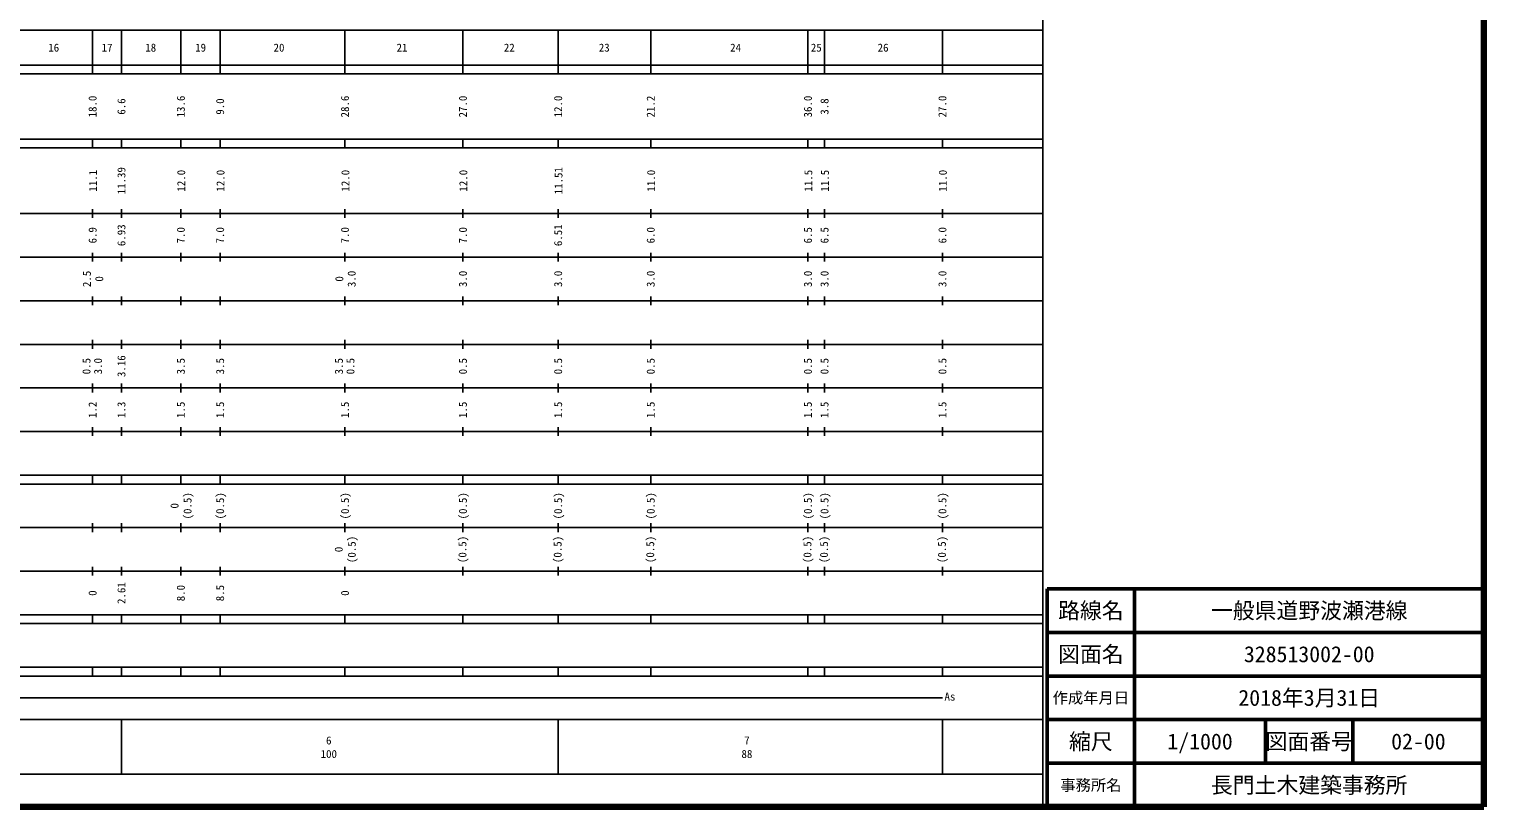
# Model space of a CAD drawing. Units: millimetres on the paper, enlarged 1000 times. Extents: x 40000 to 680000, y 20000 to 380000.
# Drawn here: x 346866 to 680000, y 20000 to 198249 of the extents above; entities that cross this region are included whole.
import ezdxf
from ezdxf.enums import TextEntityAlignment as Align

# ---------------------------------------------------------------- set-up
doc = ezdxf.new("R2010")
doc.units = ezdxf.units.MM
doc.header["$LTSCALE"] = 1000
for name, color, linetype, lineweight in [('M-TTL', 2, 'Continuous', 140), ('M-TTL-BAND', 7, 'Continuous', 25), ('M-TTL-FRAM', 2, 'Continuous', 50), ('M-TTL-LINE', 7, 'Continuous', 50), ('M-TTL-TXT', 7, 'Continuous', 13)]:
    doc.layers.add(name, color=color, linetype=linetype, lineweight=lineweight)
doc.styles.add('ＭＳ ゴシック', font='')
doc.styles.get('ＭＳ ゴシック').set_extended_font_data('MS Gothic')

msp = doc.modelspace()

# ---------------------------------------------------------------- linework, layer by layer
at = {"layer": 'M-TTL'}
for p, q in [((680000, 20000), (680000, 380000)), ((40000, 20000), (680000, 20000))]:
    msp.add_line(p, q, dxfattribs=at)
at = {"layer": 'M-TTL-BAND'}
for p, q in [((579000, 20000), (579000, 370000)), ((579000, 198000), (68000, 198000)), ((361400, 198000), (361400, 188000)), ((368000, 198000), (368000, 188000)), ((381600, 198000), (381600, 188000)), ((390600, 198000), (390600, 188000)), ((419200, 198000), (419200, 188000)), ((446200, 198000), (446200, 188000)), ((468000, 198000), (468000, 188000)), ((489200, 198000), (489200, 188000)), ((525200, 198000), (525200, 188000)), ((529000, 198000), (529000, 188000)), ((556000, 198000), (556000, 188000)), ((579000, 190000), (58000, 190000)), ((579000, 188000), (58000, 188000)), ((579000, 173000), (58000, 173000)), ((579000, 171000), (58000, 171000)), ((361400, 173000), (361400, 171000)), ((368000, 173000), (368000, 171000)), ((381600, 173000), (381600, 171000)), ((390600, 173000), (390600, 171000)), ((419200, 173000), (419200, 171000)), ((446200, 173000), (446200, 171000)), ((468000, 171000), (468000, 173000)), ((489200, 173000), (489200, 171000)), ((525200, 173000), (525200, 171000)), ((529000, 173000), (529000, 171000)), ((556000, 171000), (556000, 173000)), ((361400, 157000), (361400, 155000)), ((368000, 157000), (368000, 155000)), ((381600, 157000), (381600, 155000)), ((390600, 157000), (390600, 155000)), ((419200, 157000), (419200, 155000)), ((446200, 157000), (446200, 155000)), ((468000, 155000), (468000, 157000)), ((489200, 157000), (489200, 155000)), ((525200, 157000), (525200, 155000)), ((529000, 157000), (529000, 155000)), ((556000, 155000), (556000, 157000)), ((579000, 156000), (58000, 156000)), ((361400, 147000), (361400, 145000)), ((368000, 147000), (368000, 145000)), ((381600, 147000), (381600, 145000)), ((390600, 147000), (390600, 145000)), ((419200, 147000), (419200, 145000)), ((446200, 147000), (446200, 145000)), ((468000, 145000), (468000, 147000)), ((489200, 147000), (489200, 145000)), ((525200, 147000), (525200, 145000)), ((529000, 147000), (529000, 145000)), ((556000, 145000), (556000, 147000)), ((579000, 146000), (58000, 146000)), ((361400, 137000), (361400, 135000)), ((368000, 137000), (368000, 135000)), ((381600, 137000), (381600, 135000)), ((390600, 137000), (390600, 135000)), ((419200, 137000), (419200, 135000)), ((446200, 137000), (446200, 135000)), ((468000, 135000), (468000, 137000)), ((489200, 137000), (489200, 135000)), ((525200, 137000), (525200, 135000)), ((529000, 137000), (529000, 135000)), ((556000, 135000), (556000, 137000)), ((579000, 136000), (58000, 136000)), ((361400, 127000), (361400, 125000)), ((368000, 127000), (368000, 125000)), ((381600, 127000), (381600, 125000)), ((390600, 127000), (390600, 125000)), ((419200, 127000), (419200, 125000)), ((446200, 127000), (446200, 125000)), ((468000, 125000), (468000, 127000)), ((489200, 127000), (489200, 125000)), ((525200, 127000), (525200, 125000)), ((529000, 127000), (529000, 125000)), ((556000, 125000), (556000, 127000)), ((579000, 126000), (58000, 126000)), ((361400, 117000), (361400, 115000)), ((368000, 117000), (368000, 115000)), ((381600, 117000), (381600, 115000)), ((390600, 117000), (390600, 115000)), ((419200, 117000), (419200, 115000)), ((446200, 117000), (446200, 115000)), ((468000, 115000), (468000, 117000)), ((489200, 117000), (489200, 115000)), ((525200, 117000), (525200, 115000)), ((529000, 117000), (529000, 115000)), ((556000, 115000), (556000, 117000)), ((579000, 116000), (58000, 116000)), ((361400, 107000), (361400, 105000)), ((368000, 107000), (368000, 105000)), ((381600, 107000), (381600, 105000)), ((390600, 107000), (390600, 105000)), ((419200, 107000), (419200, 105000)), ((446200, 107000), (446200, 105000)), ((468000, 105000), (468000, 107000)), ((489200, 107000), (489200, 105000)), ((525200, 107000), (525200, 105000)), ((529000, 107000), (529000, 105000)), ((556000, 105000), (556000, 107000)), ((579000, 106000), (58000, 106000)), ((579000, 96000), (58000, 96000)), ((579000, 94000), (58000, 94000)), ((361400, 96000), (361400, 94000)), ((368000, 96000), (368000, 94000)), ((381600, 96000), (381600, 94000)), ((390600, 96000), (390600, 94000)), ((419200, 96000), (419200, 94000)), ((446200, 96000), (446200, 94000)), ((468000, 94000), (468000, 96000)), ((489200, 96000), (489200, 94000)), ((525200, 96000), (525200, 94000)), ((529000, 96000), (529000, 94000)), ((556000, 94000), (556000, 96000)), ((579000, 84000), (58000, 84000)), ((361400, 85000), (361400, 83000)), ((368000, 85000), (368000, 83000)), ((381600, 85000), (381600, 83000)), ((390600, 85000), (390600, 83000)), ((419200, 85000), (419200, 83000)), ((446200, 85000), (446200, 83000)), ((468000, 83000), (468000, 85000)), ((489200, 85000), (489200, 83000)), ((525200, 85000), (525200, 83000)), ((529000, 85000), (529000, 83000)), ((556000, 83000), (556000, 85000)), ((579000, 74000), (58000, 74000)), ((361400, 75000), (361400, 73000)), ((368000, 75000), (368000, 73000)), ((381600, 75000), (381600, 73000)), ((390600, 75000), (390600, 73000)), ((419200, 75000), (419200, 73000)), ((446200, 75000), (446200, 73000)), ((468000, 73000), (468000, 75000)), ((489200, 75000), (489200, 73000)), ((525200, 75000), (525200, 73000)), ((529000, 75000), (529000, 73000)), ((556000, 73000), (556000, 75000)), ((579000, 64000), (58000, 64000)), ((361400, 64000), (361400, 62000)), ((368000, 64000), (368000, 62000)), ((381600, 64000), (381600, 62000)), ((390600, 64000), (390600, 62000)), ((419200, 64000), (419200, 62000)), ((446200, 64000), (446200, 62000)), ((468000, 62000), (468000, 64000)), ((489200, 64000), (489200, 62000)), ((525200, 64000), (525200, 62000)), ((529000, 64000), (529000, 62000)), ((556000, 62000), (556000, 64000)), ((579000, 62000), (58000, 62000)), ((579000, 52000), (58000, 52000)), ((579000, 50000), (58000, 50000)), ((361400, 52000), (361400, 50000)), ((368000, 52000), (368000, 50000)), ((381600, 52000), (381600, 50000)), ((390600, 52000), (390600, 50000)), ((419200, 52000), (419200, 50000)), ((446200, 52000), (446200, 50000)), ((468000, 50000), (468000, 52000)), ((489200, 52000), (489200, 50000)), ((525200, 52000), (525200, 50000)), ((529000, 52000), (529000, 50000)), ((556000, 50000), (556000, 52000)), ((556000, 45000), (68000, 45000)), ((579000, 40000), (58000, 40000)), ((368000, 40000), (368000, 27500)), ((468000, 40000), (468000, 27500)), ((556000, 40000), (556000, 27500)), ((579000, 27500), (68000, 27500))]:
    msp.add_line(p, q, dxfattribs=at)
at = {"layer": 'M-TTL-FRAM'}
for p, q in [((680000, 70000), (580000, 70000)), ((580000, 70000), (580000, 20000))]:
    msp.add_line(p, q, dxfattribs=at)
at = {"layer": 'M-TTL-LINE'}
for p, q in [((600000, 70000), (600000, 20000)), ((680000, 60000), (580000, 60000)), ((680000, 50000), (580000, 50000)), ((680000, 40000), (580000, 40000)), ((630000, 40000), (630000, 30000)), ((650000, 40000), (650000, 30000)), ((680000, 30000), (580000, 30000))]:
    msp.add_line(p, q, dxfattribs=at)

# ---------------------------------------------------------------- texts
at = {"layer": 'M-TTL-BAND', "style": 'ＭＳ ゴシック'}
for s, p in [('16', (352504, 194000)), ('17', (364737, 194000)), ('18', (374714, 194000)), ('19', (386132, 194000)), ('20', (404092, 194000)), ('21', (432264, 194000)), ('22', (456828, 194000)), ('23', (478572, 194000)), ('24', (508645, 194000)), ('25', (527121, 194000)), ('26', (542420, 194000)), ('As', (557727, 45298)), ('6', (415496, 35238)), ('7', (511242, 35238)), ('100', (415496, 32131)), ('88', (511242, 32131))]:
    msp.add_text(s, height=1833, dxfattribs=at).set_placement(p, align=Align.MIDDLE_CENTER)
for s, p in [('18.0', (361400, 180500)), ('6.6', (368000, 180500)), ('13.6', (381600, 180500)), ('9.0', (390600, 180500)), ('28.6', (419200, 180500)), ('27.0', (446200, 180500)), ('12.0', (468000, 180500)), ('21.2', (489200, 180500)), ('36.0', (525200, 180500)), ('3.8', (529000, 180500)), ('27.0', (556000, 180500)), ('11.1', (361491, 163500)), ('11.39', (368000, 163500)), ('12.0', (381691, 163500)), ('12.0', (390691, 163500)), ('12.0', (419291, 163500)), ('12.0', (446291, 163500)), ('11.51', (468091, 163500)), ('11.0', (489291, 163500)), ('11.5', (525291, 163500)), ('11.5', (529091, 163500)), ('11.0', (556091, 163500)), ('6.93', (368000, 151000)), ('6.51', (468000, 151000)), ('6.9', (361400, 151000)), ('7.0', (381600, 151000)), ('7.0', (390600, 151000)), ('7.0', (419200, 151000)), ('7.0', (446200, 151000)), ('6.0', (489200, 151000)), ('6.5', (525200, 151000)), ('6.5', (529000, 151000)), ('6.0', (556000, 151000)), ('2.5', (360094, 141000)), ('0', (362925, 141000)), ('0', (417894, 141000)), ('3.0', (420725, 141000)), ('3.0', (446200, 141000)), ('3.0', (468000, 141000)), ('3.0', (489200, 141000)), ('3.0', (525200, 141000)), ('3.0', (529000, 141000)), ('3.0', (556000, 141000)), ('3.16', (368000, 121000)), ('0.5', (360001, 121000)), ('3.0', (362643, 121000)), ('3.5', (381600, 121000)), ('3.5', (390600, 121000)), ('3.5', (417801, 121000)), ('0.5', (420443, 121000)), ('0.5', (446200, 121000)), ('0.5', (468000, 121000)), ('0.5', (489200, 121000)), ('0.5', (525200, 121000)), ('0.5', (529000, 121000)), ('0.5', (556000, 121000)), ('1.2', (361400, 111000)), ('1.3', (368000, 111000)), ('1.5', (381600, 111000)), ('1.5', (390600, 111000)), ('1.5', (419200, 111000)), ('1.5', (446200, 111000)), ('1.5', (468000, 111000)), ('1.5', (489200, 111000)), ('1.5', (525200, 111000)), ('1.5', (529000, 111000)), ('1.5', (556000, 111000)), ('(0.5)', (383145, 89000)), ('(0.5)', (390600, 89000)), ('(0.5)', (419200, 89000)), ('(0.5)', (446200, 89000)), ('(0.5)', (468000, 89000)), ('(0.5)', (489200, 89000)), ('(0.5)', (525200, 89000)), ('(0.5)', (529000, 89000)), ('(0.5)', (556000, 89000)), ('0', (380157, 89000)), ('(0.5)', (420745, 79000)), ('(0.5)', (446088, 79000)), ('(0.5)', (467888, 79000)), ('(0.5)', (489088, 79000)), ('(0.5)', (525088, 79000)), ('(0.5)', (528888, 79000)), ('(0.5)', (555888, 79000)), ('0', (417757, 79000)), ('2.61', (368000, 69000)), ('8.0', (381600, 69000)), ('8.5', (390600, 69000)), ('0', (361400, 69000)), ('0', (419200, 69000))]:
    msp.add_text(s, height=1833, rotation=90, dxfattribs=at).set_placement(p, align=Align.MIDDLE_CENTER)
at = {"layer": 'M-TTL-TXT', "style": 'ＭＳ ゴシック'}
for s, height, p in [('路線名', 3666, (590000, 65000)), ('一般県道野波瀬港線', 3666, (640000, 65000)), ('図面名', 3666, (590000, 55000)), ('328513002-00', 3666, (640000, 55000)), ('作成年月日', 2566, (590000, 45000)), ('2018年3月31日', 3666, (640000, 45000)), ('縮尺', 3666, (590000, 35000)), ('1/1000', 3666, (615000, 35000)), ('図面番号', 3666, (640000, 35000)), ('02-00', 3666, (665000, 35000)), ('事務所名', 2566, (590000, 25000)), ('長門土木建築事務所', 3666, (640000, 25000))]:
    msp.add_text(s, height=height, dxfattribs=at).set_placement(p, align=Align.MIDDLE_CENTER)

doc.saveas('drawing.dxf')
